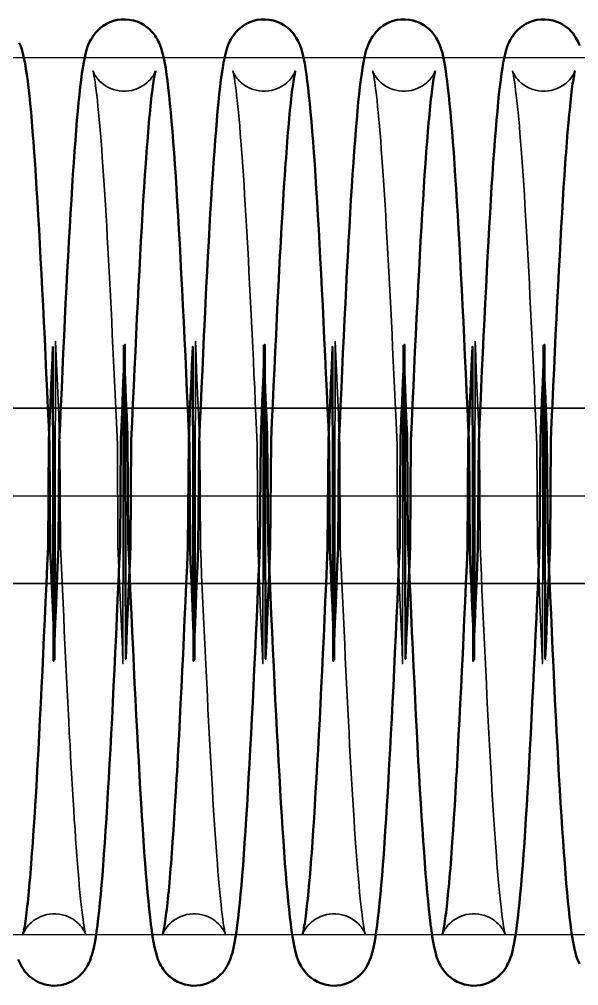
# Model space of a CAD drawing. Header units: millimetres. Extents: x 1448 to 104164, y -19509 to -89.
# Drawn here: x 57071.8 to 57135.6, y -3869 to -3758.8 of the extents above; entities that cross this region are included whole.
import ezdxf

# ---------------------------------------------------------------- set-up
doc = ezdxf.new("R2010")
doc.units = ezdxf.units.MM
doc.header["$LTSCALE"] = 60
doc.header["$MEASUREMENT"] = 0
doc.linetypes.add('CEN', pattern=[62, 60, -1, 0, -1])
doc.layers.get('0').update_dxf_attribs({"linetype": 'CONTINUOUS'})
doc.layers.add('cen', color=14, linetype='CONTINUOUS')
doc.layers.add('가려진 것(ISO)', color=7, linetype='CONTINUOUS', lineweight=35)
doc.layers.add('가시적인 것(ISO)', color=7, linetype='CONTINUOUS', lineweight=50)

# ---------------------------------------------------------------- blocks, each defined once
blk = doc.blocks.new('토션스프링 3')
at = {"layer": '가려진 것(ISO)', "flags": 128}
for points in [[(21461746.34, -50952857.63), (21461746.34, -50952857.65), (21461746.37, -50952857.7), (21461746.41, -50952857.81), (21461746.49, -50952857.97), (21461746.54, -50952858.07), (21461746.62, -50952858.19), (21461746.71, -50952858.33), (21461746.82, -50952858.48), (21461746.96, -50952858.65), (21461747.13, -50952858.82), (21461747.33, -50952859), (21461747.55, -50952859.18), (21461747.81, -50952859.35), (21461748.09, -50952859.51), (21461748.39, -50952859.65), (21461748.71, -50952859.77), (21461749.05, -50952859.86), (21461749.4, -50952859.92), (21461749.75, -50952859.95), (21461750.11, -50952859.95), (21461750.46, -50952859.92), (21461750.81, -50952859.85), (21461751.14, -50952859.76), (21461751.46, -50952859.64), (21461751.76, -50952859.49), (21461752.04, -50952859.33), (21461752.29, -50952859.16), (21461752.51, -50952858.98), (21461752.71, -50952858.8), (21461752.87, -50952858.62), (21461753.01, -50952858.46), (21461753.12, -50952858.31), (21461753.21, -50952858.17), (21461753.28, -50952858.06), (21461753.33, -50952857.95), (21461753.38, -50952857.87), (21461753.43, -50952857.74), (21461753.46, -50952857.67), (21461753.48, -50952857.63), (21461753.47, -50952857.63), (21461753.47, -50952857.67), (21461753.45, -50952857.73), (21461753.43, -50952857.81), (21461753.41, -50952857.91), (21461753.36, -50952858.17), (21461753.3, -50952858.51), (21461753.24, -50952858.9), (21461753.17, -50952859.35), (21461753.11, -50952859.86), (21461753.04, -50952860.41), (21461752.97, -50952861.02), (21461752.9, -50952861.68), (21461752.83, -50952862.38), (21461752.76, -50952863.13), (21461752.69, -50952863.92), (21461752.62, -50952864.76), (21461752.55, -50952865.64), (21461752.48, -50952866.56), (21461752.41, -50952867.52), (21461752.34, -50952868.53), (21461752.27, -50952869.57), (21461752.19, -50952870.65), (21461752.12, -50952871.77), (21461752.05, -50952872.92), (21461751.98, -50952874.11), (21461751.91, -50952875.33), (21461751.84, -50952876.58), (21461751.77, -50952877.86), (21461751.7, -50952879.18), (21461751.62, -50952880.53), (21461751.55, -50952881.9), (21461751.48, -50952883.31), (21461751.41, -50952884.74), (21461751.34, -50952886.2), (21461751.27, -50952887.68), (21461751.19, -50952889.18), (21461751.12, -50952890.7), (21461751.05, -50952892.23), (21461750.98, -50952893.79), (21461750.91, -50952895.37), (21461750.84, -50952896.96), (21461750.77, -50952898.58), (21461750.69, -50952900.21), (21461750.62, -50952911.85), (21461750.55, -50952913.5), (21461750.48, -50952915.16), (21461750.41, -50952916.83), (21461750.34, -50952918.5), (21461750.26, -50952920.18), (21461750.19, -50952921.86), (21461750.12, -50952923.54), (21461750.05, -50952925.23), (21461749.98, -50952888.93), (21461749.91, -50952890.62)], [(21461762.29, -50952857.63), (21461762.29, -50952857.65), (21461762.31, -50952857.7), (21461762.36, -50952857.81), (21461762.43, -50952857.97), (21461762.49, -50952858.07), (21461762.57, -50952858.19), (21461762.66, -50952858.33), (21461762.77, -50952858.48), (21461762.91, -50952858.65), (21461763.08, -50952858.82), (21461763.27, -50952859), (21461763.5, -50952859.18), (21461763.75, -50952859.35), (21461764.03, -50952859.51), (21461764.34, -50952859.65), (21461764.66, -50952859.77), (21461764.99, -50952859.86), (21461765.34, -50952859.92), (21461765.7, -50952859.95), (21461766.05, -50952859.95), (21461766.41, -50952859.92), (21461766.76, -50952859.85), (21461767.09, -50952859.76), (21461767.41, -50952859.64), (21461767.71, -50952859.49), (21461767.99, -50952859.33), (21461768.24, -50952859.16), (21461768.46, -50952858.98), (21461768.65, -50952858.8), (21461768.82, -50952858.62), (21461768.95, -50952858.46), (21461769.06, -50952858.31), (21461769.15, -50952858.17), (21461769.23, -50952858.06), (21461769.28, -50952857.95), (21461769.32, -50952857.87), (21461769.38, -50952857.74), (21461769.41, -50952857.67), (21461769.42, -50952857.63), (21461769.42, -50952857.63), (21461769.41, -50952857.67), (21461769.4, -50952857.73), (21461769.38, -50952857.81), (21461769.36, -50952857.91), (21461769.3, -50952858.17), (21461769.25, -50952858.51), (21461769.18, -50952858.9), (21461769.12, -50952859.35), (21461769.05, -50952859.86), (21461768.99, -50952860.41), (21461768.92, -50952861.02), (21461768.85, -50952861.68), (21461768.78, -50952862.38), (21461768.71, -50952863.13), (21461768.64, -50952863.92), (21461768.57, -50952864.76), (21461768.5, -50952865.64), (21461768.43, -50952866.56), (21461768.36, -50952867.52), (21461768.28, -50952868.53), (21461768.21, -50952869.57), (21461768.14, -50952870.65), (21461768.07, -50952871.77), (21461768, -50952872.92), (21461767.93, -50952874.11), (21461767.86, -50952875.33), (21461767.79, -50952876.58), (21461767.71, -50952877.86), (21461767.64, -50952879.18), (21461767.57, -50952880.53), (21461767.5, -50952881.9), (21461767.43, -50952883.31), (21461767.36, -50952884.74), (21461767.28, -50952886.2), (21461767.21, -50952887.68), (21461767.14, -50952889.18), (21461767.07, -50952890.7), (21461767, -50952892.23), (21461766.93, -50952893.79), (21461766.86, -50952895.37), (21461766.78, -50952896.96), (21461766.71, -50952898.58), (21461766.64, -50952900.21), (21461766.57, -50952911.85), (21461766.5, -50952913.5), (21461766.43, -50952915.16), (21461766.35, -50952916.83), (21461766.28, -50952918.5), (21461766.21, -50952920.18), (21461766.14, -50952921.86), (21461766.07, -50952923.54), (21461766, -50952925.23), (21461765.93, -50952888.93), (21461765.85, -50952890.62)], [(21461778.23, -50952857.63), (21461778.24, -50952857.65), (21461778.26, -50952857.7), (21461778.3, -50952857.81), (21461778.38, -50952857.97), (21461778.44, -50952858.07), (21461778.51, -50952858.19), (21461778.6, -50952858.33), (21461778.72, -50952858.48), (21461778.86, -50952858.65), (21461779.02, -50952858.82), (21461779.22, -50952859), (21461779.45, -50952859.18), (21461779.7, -50952859.35), (21461779.98, -50952859.51), (21461780.28, -50952859.65), (21461780.6, -50952859.77), (21461780.94, -50952859.86), (21461781.29, -50952859.92), (21461781.64, -50952859.95), (21461782, -50952859.95), (21461782.36, -50952859.92), (21461782.7, -50952859.85), (21461783.04, -50952859.76), (21461783.36, -50952859.64), (21461783.66, -50952859.49), (21461783.94, -50952859.33), (21461784.19, -50952859.16), (21461784.41, -50952858.98), (21461784.6, -50952858.8), (21461784.76, -50952858.62), (21461784.9, -50952858.46), (21461785.01, -50952858.31), (21461785.1, -50952858.17), (21461785.17, -50952858.06), (21461785.23, -50952857.95), (21461785.27, -50952857.87), (21461785.33, -50952857.74), (21461785.36, -50952857.67), (21461785.37, -50952857.63), (21461785.37, -50952857.63), (21461785.36, -50952857.67), (21461785.34, -50952857.73), (21461785.32, -50952857.81), (21461785.3, -50952857.91), (21461785.25, -50952858.17), (21461785.19, -50952858.51), (21461785.13, -50952858.9), (21461785.07, -50952859.35), (21461785, -50952859.86), (21461784.93, -50952860.41), (21461784.86, -50952861.02), (21461784.79, -50952861.68), (21461784.73, -50952862.38), (21461784.65, -50952863.13), (21461784.58, -50952863.92), (21461784.51, -50952864.76), (21461784.44, -50952865.64), (21461784.37, -50952866.56), (21461784.3, -50952867.52), (21461784.23, -50952868.53), (21461784.16, -50952869.57), (21461784.09, -50952870.65), (21461784.02, -50952871.77), (21461783.95, -50952872.92), (21461783.87, -50952874.11), (21461783.8, -50952875.33), (21461783.73, -50952876.58), (21461783.66, -50952877.86), (21461783.59, -50952879.18), (21461783.52, -50952880.53), (21461783.45, -50952881.9), (21461783.37, -50952883.31), (21461783.3, -50952884.74), (21461783.23, -50952886.2), (21461783.16, -50952887.68), (21461783.09, -50952889.18), (21461783.02, -50952890.7), (21461782.95, -50952892.23), (21461782.87, -50952893.79), (21461782.8, -50952895.37), (21461782.73, -50952896.96), (21461782.66, -50952898.58), (21461782.59, -50952900.21), (21461782.52, -50952911.85), (21461782.44, -50952913.5), (21461782.37, -50952915.16), (21461782.3, -50952916.83), (21461782.23, -50952918.5), (21461782.16, -50952920.18), (21461782.09, -50952921.86), (21461782.02, -50952923.54), (21461781.94, -50952925.23), (21461781.87, -50952888.93), (21461781.8, -50952890.62)], [(21461794.18, -50952857.63), (21461794.19, -50952857.65), (21461794.21, -50952857.7), (21461794.25, -50952857.81), (21461794.33, -50952857.97), (21461794.39, -50952858.07), (21461794.46, -50952858.19), (21461794.55, -50952858.33), (21461794.67, -50952858.48), (21461794.8, -50952858.65), (21461794.97, -50952858.82), (21461795.17, -50952859), (21461795.39, -50952859.18), (21461795.65, -50952859.35), (21461795.93, -50952859.51), (21461796.23, -50952859.65), (21461796.55, -50952859.77), (21461796.89, -50952859.86), (21461797.24, -50952859.92), (21461797.59, -50952859.95), (21461797.95, -50952859.95), (21461798.3, -50952859.92), (21461798.65, -50952859.85), (21461798.99, -50952859.76), (21461799.3, -50952859.64), (21461799.61, -50952859.49), (21461799.88, -50952859.33), (21461800.13, -50952859.16), (21461800.35, -50952858.98), (21461800.55, -50952858.8), (21461800.71, -50952858.62), (21461800.85, -50952858.46), (21461800.96, -50952858.31), (21461801.05, -50952858.17), (21461801.12, -50952858.06), (21461801.17, -50952857.95), (21461801.22, -50952857.87), (21461801.27, -50952857.74), (21461801.3, -50952857.67), (21461801.32, -50952857.63), (21461801.32, -50952857.63), (21461801.31, -50952857.67), (21461801.29, -50952857.73), (21461801.27, -50952857.81), (21461801.25, -50952857.91), (21461801.2, -50952858.17), (21461801.14, -50952858.51), (21461801.08, -50952858.9), (21461801.01, -50952859.35), (21461800.95, -50952859.86), (21461800.88, -50952860.41), (21461800.81, -50952861.02), (21461800.74, -50952861.68), (21461800.67, -50952862.38), (21461800.6, -50952863.13), (21461800.53, -50952863.92), (21461800.46, -50952864.76), (21461800.39, -50952865.64), (21461800.32, -50952866.56), (21461800.25, -50952867.52), (21461800.18, -50952868.53), (21461800.11, -50952869.57), (21461800.04, -50952870.65), (21461799.96, -50952871.77), (21461799.89, -50952872.92), (21461799.82, -50952874.11), (21461799.75, -50952875.33), (21461799.68, -50952876.58), (21461799.61, -50952877.86), (21461799.54, -50952879.18), (21461799.46, -50952880.53), (21461799.39, -50952881.9), (21461799.32, -50952883.31), (21461799.25, -50952884.74), (21461799.18, -50952886.2), (21461799.11, -50952887.68), (21461799.04, -50952889.18), (21461798.96, -50952890.7), (21461798.89, -50952892.23), (21461798.82, -50952893.79), (21461798.75, -50952895.37), (21461798.68, -50952896.96), (21461798.61, -50952898.58), (21461798.53, -50952900.21), (21461798.46, -50952911.85), (21461798.39, -50952913.5), (21461798.32, -50952915.16), (21461798.25, -50952916.83), (21461798.18, -50952918.5), (21461798.11, -50952920.18), (21461798.03, -50952921.86), (21461797.96, -50952923.54), (21461797.89, -50952925.23), (21461797.82, -50952888.93), (21461797.75, -50952890.62)], [(21461761.45, -50952956.08), (21461761.44, -50952956.06), (21461761.42, -50952956.01), (21461761.38, -50952955.9), (21461761.3, -50952955.74), (21461761.24, -50952955.64), (21461761.17, -50952955.52), (21461761.08, -50952955.38), (21461760.97, -50952955.23), (21461760.83, -50952955.06), (21461760.66, -50952954.89), (21461760.46, -50952954.71), (21461760.24, -50952954.53), (21461759.98, -50952954.36), (21461759.7, -50952954.2), (21461759.4, -50952954.06), (21461759.08, -50952953.94), (21461758.74, -50952953.85), (21461758.4, -50952953.79), (21461758.04, -50952953.76), (21461757.68, -50952953.76), (21461757.33, -50952953.79), (21461756.98, -50952953.86), (21461756.65, -50952953.95), (21461756.33, -50952954.07), (21461756.03, -50952954.21), (21461755.75, -50952954.37), (21461755.5, -50952954.55), (21461755.28, -50952954.73), (21461755.09, -50952954.91), (21461754.92, -50952955.08), (21461754.79, -50952955.25), (21461754.67, -50952955.4), (21461754.58, -50952955.53), (21461754.51, -50952955.65), (21461754.46, -50952955.75), (21461754.41, -50952955.84), (21461754.35, -50952955.97), (21461754.33, -50952956.04), (21461754.31, -50952956.08), (21461754.31, -50952956.08), (21461754.32, -50952956.04), (21461754.34, -50952955.99), (21461754.36, -50952955.9), (21461754.38, -50952955.8), (21461754.43, -50952955.54), (21461754.49, -50952955.21), (21461754.55, -50952954.82), (21461754.61, -50952954.37), (21461754.68, -50952953.86), (21461754.74, -50952953.3), (21461754.81, -50952952.69), (21461754.88, -50952952.03), (21461754.96, -50952951.32), (21461755.03, -50952950.57), (21461755.1, -50952949.77), (21461755.17, -50952948.93), (21461755.24, -50952948.05), (21461755.31, -50952947.13), (21461755.38, -50952946.17), (21461755.45, -50952945.16), (21461755.52, -50952944.12), (21461755.59, -50952943.04), (21461755.67, -50952941.92), (21461755.74, -50952940.76), (21461755.81, -50952939.57), (21461755.88, -50952938.35), (21461755.95, -50952937.1), (21461756.02, -50952935.82), (21461756.09, -50952934.51), (21461756.17, -50952933.16), (21461756.24, -50952931.78), (21461756.31, -50952930.38), (21461756.38, -50952928.95), (21461756.45, -50952927.49), (21461756.52, -50952926.01), (21461756.59, -50952924.51), (21461756.67, -50952922.99), (21461756.74, -50952921.45), (21461756.81, -50952919.89), (21461756.88, -50952918.32), (21461756.95, -50952916.73), (21461757.02, -50952915.12), (21461757.09, -50952913.49), (21461757.17, -50952911.85), (21461757.24, -50952900.2), (21461757.31, -50952898.54), (21461757.38, -50952896.87), (21461757.45, -50952895.2), (21461757.52, -50952893.52), (21461757.6, -50952891.83), (21461757.67, -50952890.15), (21461757.74, -50952888.47), (21461757.81, -50952924.78), (21461757.88, -50952923.09)], [(21461777.4, -50952956.08), (21461777.39, -50952956.06), (21461777.37, -50952956.01), (21461777.33, -50952955.9), (21461777.25, -50952955.74), (21461777.19, -50952955.64), (21461777.12, -50952955.52), (21461777.03, -50952955.38), (21461776.91, -50952955.23), (21461776.77, -50952955.06), (21461776.6, -50952954.89), (21461776.41, -50952954.71), (21461776.18, -50952954.53), (21461775.93, -50952954.36), (21461775.65, -50952954.2), (21461775.35, -50952954.06), (21461775.03, -50952953.94), (21461774.69, -50952953.85), (21461774.34, -50952953.79), (21461773.99, -50952953.76), (21461773.63, -50952953.76), (21461773.28, -50952953.79), (21461772.93, -50952953.86), (21461772.59, -50952953.95), (21461772.27, -50952954.07), (21461771.98, -50952954.21), (21461771.7, -50952954.37), (21461771.45, -50952954.55), (21461771.22, -50952954.73), (21461771.03, -50952954.91), (21461770.87, -50952955.08), (21461770.73, -50952955.25), (21461770.62, -50952955.4), (21461770.53, -50952955.53), (21461770.46, -50952955.65), (21461770.4, -50952955.75), (21461770.36, -50952955.84), (21461770.3, -50952955.97), (21461770.27, -50952956.04), (21461770.26, -50952956.08), (21461770.26, -50952956.08), (21461770.27, -50952956.04), (21461770.28, -50952955.99), (21461770.3, -50952955.9), (21461770.33, -50952955.8), (21461770.38, -50952955.54), (21461770.44, -50952955.21), (21461770.5, -50952954.82), (21461770.56, -50952954.37), (21461770.62, -50952953.86), (21461770.69, -50952953.3), (21461770.76, -50952952.69), (21461770.83, -50952952.03), (21461770.9, -50952951.32), (21461770.97, -50952950.57), (21461771.05, -50952949.77), (21461771.12, -50952948.93), (21461771.19, -50952948.05), (21461771.26, -50952947.13), (21461771.33, -50952946.17), (21461771.4, -50952945.16), (21461771.47, -50952944.12), (21461771.54, -50952943.04), (21461771.61, -50952941.92), (21461771.68, -50952940.76), (21461771.76, -50952939.57), (21461771.83, -50952938.35), (21461771.9, -50952937.1), (21461771.97, -50952935.82), (21461772.04, -50952934.51), (21461772.11, -50952933.16), (21461772.18, -50952931.79), (21461772.25, -50952930.38), (21461772.33, -50952928.95), (21461772.4, -50952927.49), (21461772.47, -50952926.01), (21461772.54, -50952924.51), (21461772.61, -50952922.99), (21461772.68, -50952921.45), (21461772.76, -50952919.89), (21461772.83, -50952918.32), (21461772.9, -50952916.73), (21461772.97, -50952915.12), (21461773.04, -50952913.49), (21461773.11, -50952911.85), (21461773.18, -50952900.2), (21461773.26, -50952898.54), (21461773.33, -50952896.87), (21461773.4, -50952895.2), (21461773.47, -50952893.52), (21461773.54, -50952891.83), (21461773.61, -50952890.15), (21461773.68, -50952888.47), (21461773.76, -50952924.78), (21461773.83, -50952923.09)], [(21461793.34, -50952956.08), (21461793.34, -50952956.06), (21461793.32, -50952956.01), (21461793.27, -50952955.9), (21461793.19, -50952955.74), (21461793.14, -50952955.64), (21461793.06, -50952955.52), (21461792.97, -50952955.38), (21461792.86, -50952955.23), (21461792.72, -50952955.06), (21461792.55, -50952954.89), (21461792.36, -50952954.71), (21461792.13, -50952954.53), (21461791.88, -50952954.36), (21461791.6, -50952954.2), (21461791.29, -50952954.06), (21461790.97, -50952953.94), (21461790.64, -50952953.85), (21461790.29, -50952953.79), (21461789.93, -50952953.76), (21461789.58, -50952953.76), (21461789.22, -50952953.79), (21461788.88, -50952953.86), (21461788.54, -50952953.95), (21461788.22, -50952954.07), (21461787.92, -50952954.21), (21461787.64, -50952954.37), (21461787.39, -50952954.55), (21461787.17, -50952954.73), (21461786.98, -50952954.91), (21461786.81, -50952955.08), (21461786.68, -50952955.25), (21461786.57, -50952955.4), (21461786.48, -50952955.53), (21461786.4, -50952955.65), (21461786.35, -50952955.75), (21461786.3, -50952955.84), (21461786.25, -50952955.97), (21461786.22, -50952956.04), (21461786.21, -50952956.08), (21461786.21, -50952956.07), (21461786.22, -50952956.04), (21461786.23, -50952955.98), (21461786.25, -50952955.9), (21461786.27, -50952955.8), (21461786.32, -50952955.54), (21461786.38, -50952955.21), (21461786.45, -50952954.81), (21461786.51, -50952954.36), (21461786.58, -50952953.85), (21461786.64, -50952953.3), (21461786.71, -50952952.69), (21461786.78, -50952952.03), (21461786.85, -50952951.32), (21461786.92, -50952950.57), (21461786.99, -50952949.78), (21461787.06, -50952948.93), (21461787.13, -50952948.05), (21461787.2, -50952947.13), (21461787.27, -50952946.17), (21461787.35, -50952945.17), (21461787.42, -50952944.13), (21461787.49, -50952943.05), (21461787.56, -50952941.93), (21461787.63, -50952940.77), (21461787.7, -50952939.58), (21461787.77, -50952938.36), (21461787.84, -50952937.1), (21461787.92, -50952935.82), (21461787.99, -50952934.5), (21461788.06, -50952933.16), (21461788.13, -50952931.79), (21461788.2, -50952930.39), (21461788.27, -50952928.96), (21461788.34, -50952927.51), (21461788.42, -50952926.03), (21461788.49, -50952924.52), (21461788.56, -50952923), (21461788.63, -50952921.46), (21461788.7, -50952919.89), (21461788.77, -50952918.32), (21461788.85, -50952916.72), (21461788.92, -50952915.12), (21461788.99, -50952913.5), (21461789.06, -50952911.87), (21461789.13, -50952900.22), (21461789.2, -50952898.56), (21461789.27, -50952896.89), (21461789.35, -50952895.21), (21461789.42, -50952893.53), (21461789.49, -50952891.84), (21461789.56, -50952890.15), (21461789.63, -50952888.46), (21461789.7, -50952924.77), (21461789.77, -50952923.09)], [(21461809.29, -50952956.08), (21461809.28, -50952956.06), (21461809.26, -50952956.01), (21461809.22, -50952955.9), (21461809.14, -50952955.74), (21461809.08, -50952955.64), (21461809.01, -50952955.52), (21461808.92, -50952955.38), (21461808.81, -50952955.23), (21461808.67, -50952955.06), (21461808.5, -50952954.89), (21461808.3, -50952954.71), (21461808.08, -50952954.53), (21461807.82, -50952954.36), (21461807.54, -50952954.2), (21461807.24, -50952954.06), (21461806.92, -50952953.94), (21461806.58, -50952953.85), (21461806.24, -50952953.79), (21461805.88, -50952953.76), (21461805.53, -50952953.76), (21461805.17, -50952953.79), (21461804.82, -50952953.86), (21461804.49, -50952953.95), (21461804.17, -50952954.07), (21461803.87, -50952954.21), (21461803.59, -50952954.37), (21461803.34, -50952954.55), (21461803.12, -50952954.73), (21461802.93, -50952954.91), (21461802.76, -50952955.08), (21461802.63, -50952955.24), (21461802.51, -50952955.4), (21461802.42, -50952955.53), (21461802.35, -50952955.65), (21461802.3, -50952955.75), (21461802.25, -50952955.84), (21461802.2, -50952955.97), (21461802.17, -50952956.04), (21461802.15, -50952956.08), (21461802.15, -50952956.08), (21461802.16, -50952956.04), (21461802.18, -50952955.99), (21461802.2, -50952955.9), (21461802.22, -50952955.8), (21461802.27, -50952955.54), (21461802.33, -50952955.21), (21461802.39, -50952954.82), (21461802.45, -50952954.37), (21461802.52, -50952953.87), (21461802.58, -50952953.3), (21461802.65, -50952952.69), (21461802.72, -50952952.03), (21461802.8, -50952951.32), (21461802.87, -50952950.56), (21461802.94, -50952949.77), (21461803.01, -50952948.93), (21461803.08, -50952948.05), (21461803.15, -50952947.13), (21461803.22, -50952946.17), (21461803.29, -50952945.16), (21461803.36, -50952944.12), (21461803.44, -50952943.03), (21461803.51, -50952941.91), (21461803.58, -50952940.76), (21461803.65, -50952939.57), (21461803.72, -50952938.35), (21461803.79, -50952937.1), (21461803.86, -50952935.82), (21461803.93, -50952934.51), (21461804.01, -50952933.16), (21461804.08, -50952931.78), (21461804.15, -50952930.38), (21461804.22, -50952928.95), (21461804.29, -50952927.49), (21461804.36, -50952926.01), (21461804.44, -50952924.51), (21461804.51, -50952922.99), (21461804.58, -50952921.45), (21461804.65, -50952919.89), (21461804.72, -50952918.32), (21461804.79, -50952916.73), (21461804.86, -50952915.12), (21461804.93, -50952913.49), (21461805.01, -50952911.85), (21461805.08, -50952900.2), (21461805.15, -50952898.54), (21461805.22, -50952896.87), (21461805.29, -50952895.2), (21461805.36, -50952893.52), (21461805.44, -50952891.84), (21461805.51, -50952890.16), (21461805.58, -50952888.47), (21461805.65, -50952924.78), (21461805.72, -50952923.09)]]:
    blk.add_lwpolyline(points, dxfattribs=at)
at = {"layer": '가시적인 것(ISO)', "flags": 128}
for points in [[(21461745.8, -50952854.75), (21461745.94, -50952854.42), (21461746.02, -50952854.24), (21461746.12, -50952854.05), (21461746.24, -50952853.85), (21461746.39, -50952853.62), (21461746.56, -50952853.39), (21461746.77, -50952853.14), (21461747.02, -50952852.89), (21461747.31, -50952852.65), (21461747.64, -50952852.41), (21461748.01, -50952852.2), (21461748.42, -50952852.03), (21461748.85, -50952851.89), (21461749.3, -50952851.8), (21461749.76, -50952851.76), (21461750.22, -50952851.77), (21461750.68, -50952851.83), (21461751.12, -50952851.93), (21461751.54, -50952852.09), (21461751.94, -50952852.28), (21461752.29, -50952852.49), (21461752.61, -50952852.73), (21461752.89, -50952852.98), (21461753.12, -50952853.23), (21461753.32, -50952853.47), (21461753.48, -50952853.7), (21461753.62, -50952853.92), (21461753.73, -50952854.12), (21461753.84, -50952854.31), (21461754, -50952854.66), (21461754.12, -50952854.97), (21461754.2, -50952855.26), (21461754.27, -50952855.53), (21461754.4, -50952856.08), (21461754.52, -50952856.66), (21461754.63, -50952857.28), (21461754.73, -50952857.94), (21461754.82, -50952858.66), (21461754.92, -50952859.45), (21461755.02, -50952860.3), (21461755.11, -50952861.22), (21461755.2, -50952862.21), (21461755.3, -50952863.26), (21461755.39, -50952864.37), (21461755.48, -50952865.55), (21461755.57, -50952866.79), (21461755.67, -50952868.08), (21461755.76, -50952869.44), (21461755.85, -50952870.86), (21461755.94, -50952872.33), (21461756.03, -50952873.87), (21461756.13, -50952875.46), (21461756.22, -50952877.1), (21461756.31, -50952878.79), (21461756.4, -50952880.52), (21461756.49, -50952882.3), (21461756.58, -50952884.11), (21461756.68, -50952885.97), (21461756.77, -50952887.87), (21461756.86, -50952889.81), (21461756.95, -50952891.79), (21461757.04, -50952893.79), (21461757.13, -50952895.83), (21461757.23, -50952897.88), (21461757.32, -50952899.96), (21461757.41, -50952912.05), (21461757.5, -50952914.16), (21461757.59, -50952916.29), (21461757.68, -50952918.44), (21461757.78, -50952920.6), (21461757.87, -50952922.76), (21461757.96, -50952924.93), (21461758.05, -50952889.1), (21461758.14, -50952891.26), (21461758.23, -50952893.41), (21461758.32, -50952895.55), (21461758.42, -50952897.69), (21461758.51, -50952899.82), (21461758.6, -50952911.94), (21461758.69, -50952914.04), (21461758.78, -50952916.11), (21461758.87, -50952918.16), (21461758.97, -50952920.18), (21461759.06, -50952922.16), (21461759.15, -50952924.12), (21461759.24, -50952926.04), (21461759.33, -50952927.93), (21461759.42, -50952929.78), (21461759.52, -50952931.59), (21461759.61, -50952933.35), (21461759.7, -50952935.07), (21461759.79, -50952936.73), (21461759.83, -50952937.54), (21461759.88, -50952938.34), (21461759.97, -50952939.89), (21461760.06, -50952941.39), (21461760.15, -50952942.84), (21461760.25, -50952944.23), (21461760.34, -50952945.55), (21461760.38, -50952946.19), (21461760.43, -50952946.81), (21461760.47, -50952947.42), (21461760.52, -50952948), (21461760.56, -50952948.57), (21461760.61, -50952949.12), (21461760.65, -50952949.66), (21461760.7, -50952950.17), (21461760.74, -50952950.67), (21461760.79, -50952951.15), (21461760.83, -50952951.62), (21461760.88, -50952952.06), (21461760.92, -50952952.49), (21461760.97, -50952952.89), (21461761.01, -50952953.27), (21461761.05, -50952953.64), (21461761.1, -50952953.98), (21461761.14, -50952954.3), (21461761.18, -50952954.6), (21461761.22, -50952954.88), (21461761.26, -50952955.13), (21461761.3, -50952955.36), (21461761.34, -50952955.56), (21461761.37, -50952955.73), (21461761.4, -50952955.88), (21461761.42, -50952955.98), (21461761.44, -50952956.05), (21461761.45, -50952956.08)], [(21461757.88, -50952923.09), (21461757.97, -50952920.93), (21461758.06, -50952918.77), (21461758.16, -50952916.62), (21461758.25, -50952914.48), (21461758.34, -50952912.36), (21461758.43, -50952900.26), (21461758.52, -50952898.19), (21461758.61, -50952896.13), (21461758.71, -50952894.1), (21461758.8, -50952892.09), (21461758.89, -50952890.11), (21461758.98, -50952888.16), (21461759.07, -50952886.25), (21461759.16, -50952884.38), (21461759.26, -50952882.55), (21461759.35, -50952880.77), (21461759.44, -50952879.04), (21461759.53, -50952877.35), (21461759.62, -50952875.7), (21461759.71, -50952874.1), (21461759.81, -50952872.56), (21461759.9, -50952871.07), (21461759.99, -50952869.64), (21461760.08, -50952868.27), (21461760.17, -50952866.96), (21461760.27, -50952865.71), (21461760.36, -50952864.53), (21461760.45, -50952863.41), (21461760.54, -50952862.36), (21461760.64, -50952861.37), (21461760.73, -50952860.44), (21461760.83, -50952859.58), (21461760.92, -50952858.79), (21461761.02, -50952858.06), (21461761.12, -50952857.38), (21461761.22, -50952856.76), (21461761.34, -50952856.17), (21461761.47, -50952855.61), (21461761.64, -50952855.06), (21461761.74, -50952854.75), (21461761.88, -50952854.42), (21461761.97, -50952854.24), (21461762.07, -50952854.05), (21461762.19, -50952853.85), (21461762.33, -50952853.62), (21461762.51, -50952853.39), (21461762.72, -50952853.14), (21461762.97, -50952852.89), (21461763.26, -50952852.65), (21461763.59, -50952852.41), (21461763.96, -50952852.2), (21461764.36, -50952852.03), (21461764.8, -50952851.89), (21461765.24, -50952851.8), (21461765.7, -50952851.76), (21461766.17, -50952851.77), (21461766.63, -50952851.83), (21461767.07, -50952851.93), (21461767.49, -50952852.09), (21461767.88, -50952852.28), (21461768.24, -50952852.49), (21461768.56, -50952852.73), (21461768.83, -50952852.98), (21461769.07, -50952853.23), (21461769.26, -50952853.47), (21461769.43, -50952853.7), (21461769.56, -50952853.92), (21461769.68, -50952854.12), (21461769.78, -50952854.31), (21461769.94, -50952854.66), (21461770.06, -50952854.97), (21461770.15, -50952855.26), (21461770.22, -50952855.53), (21461770.35, -50952856.08), (21461770.47, -50952856.66), (21461770.57, -50952857.27), (21461770.67, -50952857.94), (21461770.77, -50952858.66), (21461770.87, -50952859.45), (21461770.96, -50952860.3), (21461771.06, -50952861.22), (21461771.15, -50952862.21), (21461771.24, -50952863.26), (21461771.34, -50952864.37), (21461771.43, -50952865.55), (21461771.52, -50952866.79), (21461771.61, -50952868.08), (21461771.71, -50952869.44), (21461771.8, -50952870.86), (21461771.89, -50952872.33), (21461771.98, -50952873.87), (21461772.07, -50952875.46), (21461772.16, -50952877.1), (21461772.26, -50952878.79), (21461772.35, -50952880.52), (21461772.44, -50952882.3), (21461772.53, -50952884.11), (21461772.62, -50952885.97), (21461772.71, -50952887.87), (21461772.81, -50952889.81), (21461772.9, -50952891.79), (21461772.99, -50952893.79), (21461773.08, -50952895.83), (21461773.17, -50952897.88), (21461773.26, -50952899.96), (21461773.36, -50952912.05), (21461773.45, -50952914.16), (21461773.54, -50952916.29), (21461773.63, -50952918.44), (21461773.72, -50952920.6), (21461773.81, -50952922.76), (21461773.91, -50952924.93), (21461774, -50952889.1), (21461774.09, -50952891.26), (21461774.18, -50952893.41), (21461774.27, -50952895.55), (21461774.36, -50952897.69), (21461774.45, -50952899.82), (21461774.55, -50952911.94), (21461774.64, -50952914.03), (21461774.73, -50952916.11), (21461774.82, -50952918.16), (21461774.91, -50952920.18), (21461775, -50952922.16), (21461775.1, -50952924.12), (21461775.19, -50952926.04), (21461775.28, -50952927.93), (21461775.37, -50952929.78), (21461775.46, -50952931.59), (21461775.55, -50952933.35), (21461775.64, -50952935.07), (21461775.74, -50952936.73), (21461775.78, -50952937.54), (21461775.83, -50952938.34), (21461775.92, -50952939.89), (21461776.01, -50952941.39), (21461776.1, -50952942.84), (21461776.19, -50952944.23), (21461776.28, -50952945.55), (21461776.33, -50952946.19), (21461776.37, -50952946.81), (21461776.42, -50952947.42), (21461776.47, -50952948), (21461776.51, -50952948.57), (21461776.56, -50952949.12), (21461776.6, -50952949.66), (21461776.65, -50952950.17), (21461776.69, -50952950.67), (21461776.74, -50952951.15), (21461776.78, -50952951.62), (21461776.82, -50952952.06), (21461776.87, -50952952.49), (21461776.91, -50952952.89), (21461776.96, -50952953.27), (21461777, -50952953.64), (21461777.04, -50952953.98), (21461777.08, -50952954.3), (21461777.13, -50952954.6), (21461777.17, -50952954.88), (21461777.21, -50952955.13), (21461777.25, -50952955.36), (21461777.28, -50952955.56), (21461777.32, -50952955.73), (21461777.35, -50952955.88), (21461777.37, -50952955.98), (21461777.39, -50952956.05), (21461777.4, -50952956.08)], [(21461773.83, -50952923.09), (21461773.92, -50952920.93), (21461774.01, -50952918.77), (21461774.1, -50952916.62), (21461774.19, -50952914.48), (21461774.29, -50952912.36), (21461774.38, -50952900.26), (21461774.47, -50952898.18), (21461774.56, -50952896.13), (21461774.65, -50952894.1), (21461774.74, -50952892.09), (21461774.84, -50952890.11), (21461774.93, -50952888.16), (21461775.02, -50952886.25), (21461775.11, -50952884.38), (21461775.2, -50952882.55), (21461775.29, -50952880.77), (21461775.39, -50952879.04), (21461775.48, -50952877.35), (21461775.57, -50952875.7), (21461775.66, -50952874.11), (21461775.75, -50952872.56), (21461775.85, -50952871.07), (21461775.94, -50952869.64), (21461776.03, -50952868.27), (21461776.12, -50952866.96), (21461776.21, -50952865.71), (21461776.31, -50952864.53), (21461776.4, -50952863.41), (21461776.49, -50952862.36), (21461776.58, -50952861.36), (21461776.68, -50952860.44), (21461776.77, -50952859.58), (21461776.87, -50952858.79), (21461776.96, -50952858.06), (21461777.06, -50952857.38), (21461777.17, -50952856.76), (21461777.29, -50952856.17), (21461777.42, -50952855.61), (21461777.58, -50952855.05), (21461777.69, -50952854.75), (21461777.83, -50952854.42), (21461777.91, -50952854.24), (21461778.02, -50952854.05), (21461778.14, -50952853.85), (21461778.28, -50952853.62), (21461778.46, -50952853.39), (21461778.67, -50952853.14), (21461778.92, -50952852.89), (21461779.21, -50952852.65), (21461779.54, -50952852.41), (21461779.91, -50952852.2), (21461780.31, -50952852.03), (21461780.74, -50952851.89), (21461781.19, -50952851.8), (21461781.65, -50952851.76), (21461782.12, -50952851.77), (21461782.57, -50952851.83), (21461783.02, -50952851.93), (21461783.44, -50952852.09), (21461783.83, -50952852.28), (21461784.19, -50952852.49), (21461784.5, -50952852.73), (21461784.78, -50952852.98), (21461785.01, -50952853.23), (21461785.21, -50952853.47), (21461785.38, -50952853.7), (21461785.51, -50952853.92), (21461785.63, -50952854.12), (21461785.73, -50952854.31), (21461785.89, -50952854.66), (21461786.01, -50952854.97), (21461786.1, -50952855.26), (21461786.17, -50952855.53), (21461786.29, -50952856.08), (21461786.41, -50952856.66), (21461786.52, -50952857.27), (21461786.62, -50952857.94), (21461786.72, -50952858.66), (21461786.81, -50952859.45), (21461786.91, -50952860.3), (21461787, -50952861.22), (21461787.1, -50952862.21), (21461787.19, -50952863.26), (21461787.28, -50952864.37), (21461787.38, -50952865.55), (21461787.47, -50952866.79), (21461787.56, -50952868.08), (21461787.65, -50952869.44), (21461787.74, -50952870.86), (21461787.84, -50952872.33), (21461787.93, -50952873.87), (21461788.02, -50952875.46), (21461788.11, -50952877.1), (21461788.2, -50952878.79), (21461788.3, -50952880.52), (21461788.39, -50952882.3), (21461788.48, -50952884.11), (21461788.57, -50952885.97), (21461788.66, -50952887.87), (21461788.75, -50952889.81), (21461788.84, -50952891.79), (21461788.94, -50952893.79), (21461789.03, -50952895.83), (21461789.12, -50952897.88), (21461789.21, -50952899.96), (21461789.3, -50952912.05), (21461789.39, -50952914.16), (21461789.49, -50952916.29), (21461789.58, -50952918.44), (21461789.67, -50952920.6), (21461789.76, -50952922.76), (21461789.85, -50952924.93), (21461789.94, -50952889.1), (21461790.04, -50952891.26), (21461790.13, -50952893.41), (21461790.22, -50952895.55), (21461790.31, -50952897.69), (21461790.4, -50952899.82), (21461790.49, -50952911.94), (21461790.58, -50952914.03), (21461790.68, -50952916.11), (21461790.77, -50952918.16), (21461790.86, -50952920.18), (21461790.95, -50952922.16), (21461791.04, -50952924.12), (21461791.13, -50952926.04), (21461791.23, -50952927.93), (21461791.32, -50952929.78), (21461791.41, -50952931.59), (21461791.5, -50952933.35), (21461791.59, -50952935.07), (21461791.68, -50952936.73), (21461791.73, -50952937.54), (21461791.77, -50952938.34), (21461791.87, -50952939.89), (21461791.96, -50952941.39), (21461792.05, -50952942.84), (21461792.14, -50952944.23), (21461792.23, -50952945.55), (21461792.28, -50952946.19), (21461792.32, -50952946.81), (21461792.37, -50952947.42), (21461792.41, -50952948), (21461792.46, -50952948.57), (21461792.5, -50952949.12), (21461792.55, -50952949.66), (21461792.59, -50952950.17), (21461792.64, -50952950.67), (21461792.68, -50952951.15), (21461792.73, -50952951.62), (21461792.77, -50952952.06), (21461792.82, -50952952.49), (21461792.86, -50952952.89), (21461792.9, -50952953.27), (21461792.95, -50952953.64), (21461792.99, -50952953.98), (21461793.03, -50952954.3), (21461793.07, -50952954.6), (21461793.11, -50952954.88), (21461793.15, -50952955.13), (21461793.19, -50952955.36), (21461793.23, -50952955.56), (21461793.26, -50952955.73), (21461793.29, -50952955.88), (21461793.32, -50952955.98), (21461793.34, -50952956.05), (21461793.34, -50952956.08)], [(21461789.77, -50952923.09), (21461789.87, -50952920.94), (21461789.96, -50952918.78), (21461790.05, -50952916.63), (21461790.14, -50952914.5), (21461790.23, -50952912.37), (21461790.32, -50952900.27), (21461790.42, -50952898.18), (21461790.51, -50952896.13), (21461790.6, -50952894.1), (21461790.69, -50952892.1), (21461790.78, -50952890.12), (21461790.87, -50952888.18), (21461790.97, -50952886.27), (21461791.06, -50952884.4), (21461791.15, -50952882.56), (21461791.24, -50952880.78), (21461791.33, -50952879.03), (21461791.42, -50952877.35), (21461791.52, -50952875.71), (21461791.61, -50952874.12), (21461791.7, -50952872.58), (21461791.79, -50952871.09), (21461791.88, -50952869.66), (21461791.98, -50952868.28), (21461792.07, -50952866.97), (21461792.16, -50952865.71), (21461792.25, -50952864.52), (21461792.35, -50952863.4), (21461792.44, -50952862.35), (21461792.53, -50952861.36), (21461792.63, -50952860.44), (21461792.72, -50952859.58), (21461792.82, -50952858.78), (21461792.92, -50952858.04), (21461793.02, -50952857.37), (21461793.12, -50952856.75), (21461793.23, -50952856.17), (21461793.37, -50952855.61), (21461793.53, -50952855.05), (21461793.64, -50952854.75), (21461793.78, -50952854.42), (21461793.86, -50952854.24), (21461793.96, -50952854.05), (21461794.09, -50952853.84), (21461794.23, -50952853.62), (21461794.41, -50952853.38), (21461794.62, -50952853.14), (21461794.87, -50952852.89), (21461795.16, -50952852.64), (21461795.49, -50952852.41), (21461795.86, -50952852.2), (21461796.27, -50952852.02), (21461796.7, -50952851.89), (21461797.15, -50952851.8), (21461797.61, -50952851.76), (21461798.07, -50952851.77), (21461798.53, -50952851.83), (21461798.97, -50952851.94), (21461799.39, -50952852.09), (21461799.78, -50952852.28), (21461800.14, -50952852.5), (21461800.46, -50952852.74), (21461800.73, -50952852.99), (21461800.97, -50952853.24), (21461801.16, -50952853.48), (21461801.33, -50952853.71), (21461801.46, -50952853.93), (21461801.58, -50952854.13), (21461801.69, -50952854.32), (21461801.85, -50952854.66), (21461801.96, -50952854.97), (21461802.04, -50952855.26), (21461802.11, -50952855.53), (21461802.24, -50952856.09), (21461802.36, -50952856.66), (21461802.47, -50952857.28), (21461802.57, -50952857.94), (21461802.66, -50952858.67), (21461802.76, -50952859.45), (21461802.86, -50952860.31), (21461802.95, -50952861.23), (21461803.05, -50952862.22), (21461803.14, -50952863.27), (21461803.23, -50952864.38), (21461803.32, -50952865.56), (21461803.42, -50952866.8), (21461803.51, -50952868.09), (21461803.6, -50952869.45), (21461803.69, -50952870.87), (21461803.78, -50952872.35), (21461803.88, -50952873.88), (21461803.97, -50952875.47), (21461804.06, -50952877.11), (21461804.15, -50952878.8), (21461804.24, -50952880.53), (21461804.33, -50952882.31), (21461804.43, -50952884.12), (21461804.52, -50952885.98), (21461804.61, -50952887.89), (21461804.7, -50952889.83), (21461804.79, -50952891.8), (21461804.88, -50952893.81), (21461804.98, -50952895.84), (21461805.07, -50952897.89), (21461805.16, -50952899.97), (21461805.25, -50952912.06), (21461805.34, -50952914.17), (21461805.43, -50952916.3), (21461805.52, -50952918.45), (21461805.62, -50952920.61), (21461805.71, -50952922.77), (21461805.8, -50952924.94), (21461805.89, -50952889.11), (21461805.98, -50952891.26), (21461806.07, -50952893.41), (21461806.17, -50952895.56), (21461806.26, -50952897.7), (21461806.35, -50952899.83), (21461806.44, -50952911.95), (21461806.53, -50952914.04), (21461806.62, -50952916.12), (21461806.72, -50952918.17), (21461806.81, -50952920.18), (21461806.9, -50952922.17), (21461806.99, -50952924.12), (21461807.08, -50952926.05), (21461807.17, -50952927.93), (21461807.26, -50952929.79), (21461807.36, -50952931.59), (21461807.45, -50952933.36), (21461807.54, -50952935.07), (21461807.63, -50952936.73), (21461807.72, -50952938.34), (21461807.81, -50952939.9), (21461807.9, -50952941.4), (21461808, -50952942.84), (21461808.09, -50952944.23), (21461808.18, -50952945.55), (21461808.22, -50952946.19), (21461808.27, -50952946.81), (21461808.31, -50952947.42), (21461808.36, -50952948), (21461808.4, -50952948.57), (21461808.45, -50952949.12), (21461808.49, -50952949.66), (21461808.54, -50952950.18), (21461808.58, -50952950.67), (21461808.63, -50952951.16), (21461808.67, -50952951.62), (21461808.72, -50952952.06), (21461808.76, -50952952.49), (21461808.81, -50952952.89), (21461808.85, -50952953.27), (21461808.89, -50952953.64), (21461808.94, -50952953.98), (21461808.98, -50952954.3), (21461809.02, -50952954.6), (21461809.06, -50952954.88), (21461809.1, -50952955.13), (21461809.14, -50952955.36), (21461809.18, -50952955.56), (21461809.21, -50952955.73), (21461809.24, -50952955.88), (21461809.26, -50952955.98), (21461809.28, -50952956.05), (21461809.29, -50952956.08)], [(21461805.72, -50952923.09), (21461805.81, -50952920.93), (21461805.9, -50952918.77), (21461806, -50952916.62), (21461806.09, -50952914.48), (21461806.18, -50952912.36), (21461806.27, -50952900.26), (21461806.36, -50952898.19), (21461806.45, -50952896.13), (21461806.55, -50952894.1), (21461806.64, -50952892.09), (21461806.73, -50952890.11), (21461806.82, -50952888.16), (21461806.91, -50952886.25), (21461807, -50952884.38), (21461807.1, -50952882.56), (21461807.19, -50952880.78), (21461807.28, -50952879.04), (21461807.37, -50952877.35), (21461807.46, -50952875.7), (21461807.55, -50952874.1), (21461807.65, -50952872.56), (21461807.74, -50952871.07), (21461807.83, -50952869.64), (21461807.92, -50952868.27), (21461808.01, -50952866.96), (21461808.11, -50952865.72), (21461808.2, -50952864.53), (21461808.29, -50952863.41), (21461808.38, -50952862.36), (21461808.48, -50952861.37), (21461808.57, -50952860.44), (21461808.67, -50952859.58), (21461808.76, -50952858.79), (21461808.86, -50952858.06), (21461808.96, -50952857.39), (21461809.06, -50952856.76), (21461809.18, -50952856.17), (21461809.31, -50952855.62), (21461809.48, -50952855.06), (21461809.59, -50952854.75), (21461809.72, -50952854.43)], [(21461749.91, -50952890.62), (21461749.82, -50952892.78), (21461749.72, -50952894.94), (21461749.63, -50952897.09), (21461749.54, -50952899.22), (21461749.45, -50952911.34), (21461749.36, -50952913.43), (21461749.27, -50952915.51), (21461749.18, -50952917.57), (21461749.08, -50952919.6), (21461748.99, -50952921.61), (21461748.9, -50952923.59), (21461748.81, -50952925.54), (21461748.72, -50952927.45), (21461748.63, -50952929.31), (21461748.53, -50952931.13), (21461748.44, -50952932.91), (21461748.35, -50952934.65), (21461748.26, -50952936.35), (21461748.17, -50952938), (21461748.08, -50952939.59), (21461747.98, -50952941.14), (21461747.89, -50952942.62), (21461747.8, -50952944.05), (21461747.71, -50952945.42), (21461747.62, -50952946.72), (21461747.52, -50952947.97), (21461747.43, -50952949.15), (21461747.34, -50952950.28), (21461747.25, -50952951.34), (21461747.15, -50952952.33), (21461747.06, -50952953.26), (21461746.96, -50952954.13), (21461746.87, -50952954.93), (21461746.77, -50952955.66), (21461746.67, -50952956.33), (21461746.56, -50952956.95), (21461746.45, -50952957.54), (21461746.32, -50952958.09), (21461746.17, -50952958.65), (21461746.07, -50952958.95), (21461745.92, -50952959.28), (21461745.83, -50952959.46)], [(21461765.85, -50952890.62), (21461765.76, -50952892.78), (21461765.67, -50952894.94), (21461765.58, -50952897.09), (21461765.49, -50952899.22), (21461765.4, -50952911.34), (21461765.3, -50952913.43), (21461765.21, -50952915.51), (21461765.12, -50952917.57), (21461765.03, -50952919.6), (21461764.94, -50952921.61), (21461764.85, -50952923.59), (21461764.75, -50952925.54), (21461764.66, -50952927.45), (21461764.57, -50952929.31), (21461764.48, -50952931.13), (21461764.39, -50952932.91), (21461764.3, -50952934.65), (21461764.21, -50952936.35), (21461764.11, -50952938), (21461764.02, -50952939.59), (21461763.93, -50952941.14), (21461763.84, -50952942.62), (21461763.75, -50952944.05), (21461763.65, -50952945.42), (21461763.56, -50952946.72), (21461763.47, -50952947.97), (21461763.38, -50952949.15), (21461763.29, -50952950.28), (21461763.19, -50952951.34), (21461763.1, -50952952.33), (21461763, -50952953.26), (21461762.91, -50952954.13), (21461762.81, -50952954.93), (21461762.72, -50952955.66), (21461762.62, -50952956.33), (21461762.51, -50952956.95), (21461762.39, -50952957.54), (21461762.27, -50952958.09), (21461762.12, -50952958.65), (21461762.01, -50952958.95), (21461761.87, -50952959.28), (21461761.78, -50952959.46), (21461761.67, -50952959.66), (21461761.55, -50952959.86), (21461761.4, -50952960.08), (21461761.23, -50952960.32), (21461761.02, -50952960.57), (21461760.77, -50952960.81), (21461760.48, -50952961.06), (21461760.15, -50952961.29), (21461759.78, -50952961.5), (21461759.37, -50952961.68), (21461758.94, -50952961.82), (21461758.5, -50952961.91), (21461758.03, -50952961.95), (21461757.57, -50952961.94), (21461757.12, -50952961.88), (21461756.67, -50952961.78), (21461756.25, -50952961.63), (21461755.86, -50952961.44), (21461755.5, -50952961.22), (21461755.18, -50952960.98), (21461754.9, -50952960.73), (21461754.67, -50952960.48), (21461754.47, -50952960.24), (21461754.31, -50952960.01), (21461754.17, -50952959.79), (21461754.06, -50952959.59), (21461753.96, -50952959.4), (21461753.81, -50952959.06), (21461753.7, -50952958.75), (21461753.6, -50952958.46), (21461753.52, -50952958.19), (21461753.39, -50952957.63), (21461753.27, -50952957.05), (21461753.16, -50952956.43), (21461753.06, -50952955.77), (21461752.96, -50952955.05), (21461752.87, -50952954.27), (21461752.77, -50952953.42), (21461752.68, -50952952.5), (21461752.59, -50952951.52), (21461752.49, -50952950.48), (21461752.4, -50952949.37), (21461752.31, -50952948.2), (21461752.22, -50952946.97), (21461752.12, -50952945.67), (21461752.03, -50952944.31), (21461751.94, -50952942.89), (21461751.85, -50952941.41), (21461751.76, -50952939.87), (21461751.66, -50952938.29), (21461751.57, -50952936.65), (21461751.48, -50952934.97), (21461751.39, -50952933.24), (21461751.3, -50952931.47), (21461751.21, -50952929.65), (21461751.11, -50952927.78), (21461751.02, -50952925.88), (21461750.93, -50952923.94), (21461750.84, -50952921.97), (21461750.75, -50952919.96), (21461750.66, -50952917.94), (21461750.56, -50952915.89), (21461750.47, -50952913.82), (21461750.38, -50952911.72), (21461750.29, -50952899.61), (21461750.2, -50952897.47), (21461750.11, -50952895.32), (21461750.02, -50952893.17), (21461749.92, -50952891), (21461749.83, -50952888.84), (21461749.74, -50952924.68), (21461749.65, -50952922.52), (21461749.56, -50952920.37), (21461749.47, -50952918.22), (21461749.37, -50952916.08), (21461749.28, -50952913.95), (21461749.19, -50952911.83), (21461749.1, -50952899.73), (21461749.01, -50952897.66), (21461748.92, -50952895.61), (21461748.83, -50952893.6), (21461748.73, -50952891.61), (21461748.64, -50952889.66), (21461748.55, -50952887.73), (21461748.46, -50952885.84), (21461748.37, -50952883.98), (21461748.28, -50952882.17), (21461748.18, -50952880.41), (21461748.09, -50952878.7), (21461748.05, -50952877.86), (21461748, -50952877.04), (21461747.91, -50952875.43), (21461747.82, -50952873.87), (21461747.73, -50952872.36), (21461747.64, -50952870.91), (21461747.55, -50952869.52), (21461747.45, -50952868.2), (21461747.41, -50952867.56), (21461747.36, -50952866.93), (21461747.32, -50952866.33), (21461747.27, -50952865.74), (21461747.23, -50952865.17), (21461747.18, -50952864.62), (21461747.09, -50952863.56), (21461747.05, -50952863.06), (21461747, -50952862.58), (21461746.95, -50952862.11), (21461746.91, -50952861.66), (21461746.86, -50952861.23), (21461746.82, -50952860.82), (21461746.77, -50952860.44), (21461746.73, -50952860.07), (21461746.69, -50952859.72), (21461746.65, -50952859.4), (21461746.61, -50952859.1), (21461746.57, -50952858.83), (21461746.53, -50952858.58), (21461746.49, -50952858.35), (21461746.45, -50952858.15), (21461746.42, -50952857.98), (21461746.39, -50952857.83), (21461746.36, -50952857.72), (21461746.35, -50952857.65), (21461746.34, -50952857.63)], [(21461781.8, -50952890.62), (21461781.71, -50952892.78), (21461781.62, -50952894.94), (21461781.53, -50952897.09), (21461781.43, -50952899.22), (21461781.34, -50952911.34), (21461781.25, -50952913.43), (21461781.16, -50952915.51), (21461781.07, -50952917.57), (21461780.98, -50952919.6), (21461780.89, -50952921.61), (21461780.79, -50952923.59), (21461780.7, -50952925.54), (21461780.61, -50952927.45), (21461780.52, -50952929.31), (21461780.43, -50952931.13), (21461780.34, -50952932.91), (21461780.24, -50952934.65), (21461780.15, -50952936.35), (21461780.06, -50952938), (21461779.97, -50952939.59), (21461779.88, -50952941.14), (21461779.78, -50952942.62), (21461779.69, -50952944.05), (21461779.6, -50952945.42), (21461779.51, -50952946.72), (21461779.42, -50952947.97), (21461779.33, -50952949.15), (21461779.23, -50952950.28), (21461779.14, -50952951.34), (21461779.05, -50952952.33), (21461778.95, -50952953.26), (21461778.86, -50952954.13), (21461778.76, -50952954.93), (21461778.66, -50952955.66), (21461778.56, -50952956.33), (21461778.46, -50952956.95), (21461778.34, -50952957.54), (21461778.21, -50952958.09), (21461778.07, -50952958.65), (21461777.96, -50952958.95), (21461777.82, -50952959.28), (21461777.72, -50952959.46), (21461777.62, -50952959.66), (21461777.49, -50952959.86), (21461777.35, -50952960.08), (21461777.17, -50952960.32), (21461776.96, -50952960.56), (21461776.72, -50952960.81), (21461776.43, -50952961.06), (21461776.09, -50952961.29), (21461775.72, -50952961.5), (21461775.32, -50952961.68), (21461774.89, -50952961.82), (21461774.44, -50952961.91), (21461773.98, -50952961.95), (21461773.52, -50952961.94), (21461773.06, -50952961.88), (21461772.62, -50952961.78), (21461772.2, -50952961.63), (21461771.8, -50952961.44), (21461771.45, -50952961.22), (21461771.13, -50952960.98), (21461770.85, -50952960.73), (21461770.62, -50952960.48), (21461770.42, -50952960.24), (21461770.25, -50952960.01), (21461770.12, -50952959.79), (21461770.01, -50952959.59), (21461769.91, -50952959.4), (21461769.76, -50952959.06), (21461769.64, -50952958.75), (21461769.55, -50952958.46), (21461769.47, -50952958.19), (21461769.34, -50952957.63), (21461769.22, -50952957.05), (21461769.11, -50952956.43), (21461769.01, -50952955.77), (21461768.91, -50952955.05), (21461768.82, -50952954.27), (21461768.72, -50952953.42), (21461768.63, -50952952.5), (21461768.53, -50952951.52), (21461768.44, -50952950.48), (21461768.35, -50952949.37), (21461768.26, -50952948.2), (21461768.16, -50952946.97), (21461768.07, -50952945.67), (21461767.98, -50952944.31), (21461767.89, -50952942.89), (21461767.8, -50952941.41), (21461767.7, -50952939.87), (21461767.61, -50952938.29), (21461767.52, -50952936.65), (21461767.43, -50952934.97), (21461767.34, -50952933.24), (21461767.24, -50952931.47), (21461767.15, -50952929.65), (21461767.06, -50952927.78), (21461766.97, -50952925.88), (21461766.88, -50952923.94), (21461766.79, -50952921.97), (21461766.69, -50952919.96), (21461766.6, -50952917.94), (21461766.51, -50952915.89), (21461766.42, -50952913.82), (21461766.33, -50952911.72), (21461766.24, -50952899.6), (21461766.15, -50952897.47), (21461766.05, -50952895.32), (21461765.96, -50952893.17), (21461765.87, -50952891), (21461765.78, -50952888.84), (21461765.69, -50952924.68), (21461765.6, -50952922.52), (21461765.5, -50952920.37), (21461765.41, -50952918.22), (21461765.32, -50952916.08), (21461765.23, -50952913.95), (21461765.14, -50952911.83), (21461765.05, -50952899.73), (21461764.95, -50952897.66), (21461764.86, -50952895.61), (21461764.77, -50952893.6), (21461764.68, -50952891.61), (21461764.59, -50952889.65), (21461764.5, -50952887.73), (21461764.41, -50952885.84), (21461764.31, -50952883.98), (21461764.22, -50952882.17), (21461764.13, -50952880.41), (21461764.04, -50952878.7), (21461763.99, -50952877.86), (21461763.95, -50952877.04), (21461763.86, -50952875.43), (21461763.77, -50952873.87), (21461763.67, -50952872.36), (21461763.58, -50952870.91), (21461763.49, -50952869.52), (21461763.4, -50952868.19), (21461763.36, -50952867.56), (21461763.31, -50952866.93), (21461763.26, -50952866.33), (21461763.22, -50952865.74), (21461763.17, -50952865.17), (21461763.13, -50952864.62), (21461763.04, -50952863.56), (21461762.99, -50952863.06), (21461762.95, -50952862.57), (21461762.9, -50952862.11), (21461762.86, -50952861.66), (21461762.81, -50952861.23), (21461762.77, -50952860.82), (21461762.72, -50952860.44), (21461762.68, -50952860.07), (21461762.64, -50952859.72), (21461762.59, -50952859.4), (21461762.55, -50952859.1), (21461762.51, -50952858.83), (21461762.47, -50952858.58), (21461762.44, -50952858.35), (21461762.4, -50952858.15), (21461762.37, -50952857.98), (21461762.34, -50952857.83), (21461762.31, -50952857.72), (21461762.29, -50952857.65), (21461762.29, -50952857.63)], [(21461797.75, -50952890.62), (21461797.66, -50952892.78), (21461797.56, -50952894.94), (21461797.47, -50952897.09), (21461797.38, -50952899.22), (21461797.29, -50952911.34), (21461797.2, -50952913.43), (21461797.11, -50952915.51), (21461797.02, -50952917.57), (21461796.92, -50952919.6), (21461796.83, -50952921.61), (21461796.74, -50952923.59), (21461796.65, -50952925.54), (21461796.56, -50952927.45), (21461796.47, -50952929.31), (21461796.37, -50952931.13), (21461796.28, -50952932.91), (21461796.19, -50952934.65), (21461796.1, -50952936.35), (21461796.01, -50952938), (21461795.92, -50952939.59), (21461795.82, -50952941.14), (21461795.73, -50952942.62), (21461795.64, -50952944.05), (21461795.55, -50952945.42), (21461795.46, -50952946.72), (21461795.36, -50952947.97), (21461795.27, -50952949.15), (21461795.18, -50952950.28), (21461795.09, -50952951.34), (21461794.99, -50952952.33), (21461794.9, -50952953.26), (21461794.8, -50952954.13), (21461794.71, -50952954.93), (21461794.61, -50952955.66), (21461794.51, -50952956.33), (21461794.4, -50952956.95), (21461794.29, -50952957.54), (21461794.16, -50952958.09), (21461794.01, -50952958.65), (21461793.91, -50952958.95), (21461793.76, -50952959.28), (21461793.67, -50952959.46), (21461793.56, -50952959.66), (21461793.44, -50952959.86), (21461793.3, -50952960.08), (21461793.12, -50952960.32), (21461792.91, -50952960.56), (21461792.66, -50952960.81), (21461792.37, -50952961.06), (21461792.04, -50952961.29), (21461791.67, -50952961.5), (21461791.27, -50952961.68), (21461790.84, -50952961.82), (21461790.39, -50952961.91), (21461789.93, -50952961.95), (21461789.47, -50952961.94), (21461789.01, -50952961.88), (21461788.57, -50952961.78), (21461788.14, -50952961.63), (21461787.75, -50952961.44), (21461787.39, -50952961.22), (21461787.08, -50952960.98), (21461786.8, -50952960.73), (21461786.56, -50952960.48), (21461786.37, -50952960.24), (21461786.2, -50952960.01), (21461786.07, -50952959.79), (21461785.95, -50952959.59), (21461785.86, -50952959.4), (21461785.71, -50952959.06), (21461785.59, -50952958.75), (21461785.5, -50952958.46), (21461785.42, -50952958.19), (21461785.28, -50952957.63), (21461785.16, -50952957.05), (21461785.05, -50952956.43), (21461784.95, -50952955.77), (21461784.86, -50952955.05), (21461784.76, -50952954.27), (21461784.67, -50952953.42), (21461784.57, -50952952.5), (21461784.48, -50952951.52), (21461784.39, -50952950.48), (21461784.29, -50952949.37), (21461784.2, -50952948.2), (21461784.11, -50952946.97), (21461784.02, -50952945.67), (21461783.93, -50952944.31), (21461783.83, -50952942.89), (21461783.74, -50952941.41), (21461783.65, -50952939.87), (21461783.56, -50952938.29), (21461783.47, -50952936.65), (21461783.37, -50952934.97), (21461783.28, -50952933.24), (21461783.19, -50952931.47), (21461783.1, -50952929.65), (21461783.01, -50952927.78), (21461782.92, -50952925.88), (21461782.82, -50952923.94), (21461782.73, -50952921.97), (21461782.64, -50952919.96), (21461782.55, -50952917.94), (21461782.46, -50952915.89), (21461782.37, -50952913.82), (21461782.28, -50952911.72), (21461782.18, -50952899.6), (21461782.09, -50952897.47), (21461782, -50952895.32), (21461781.91, -50952893.16), (21461781.82, -50952891), (21461781.73, -50952888.84), (21461781.63, -50952924.68), (21461781.54, -50952922.52), (21461781.45, -50952920.37), (21461781.36, -50952918.22), (21461781.27, -50952916.08), (21461781.18, -50952913.94), (21461781.09, -50952911.83), (21461780.99, -50952899.73), (21461780.9, -50952897.66), (21461780.81, -50952895.61), (21461780.72, -50952893.6), (21461780.63, -50952891.61), (21461780.54, -50952889.65), (21461780.44, -50952887.73), (21461780.35, -50952885.84), (21461780.26, -50952883.98), (21461780.17, -50952882.17), (21461780.08, -50952880.41), (21461779.99, -50952878.7), (21461779.94, -50952877.86), (21461779.9, -50952877.04), (21461779.8, -50952875.43), (21461779.71, -50952873.87), (21461779.62, -50952872.36), (21461779.53, -50952870.91), (21461779.44, -50952869.52), (21461779.35, -50952868.19), (21461779.3, -50952867.55), (21461779.26, -50952866.93), (21461779.21, -50952866.33), (21461779.17, -50952865.74), (21461779.12, -50952865.17), (21461779.08, -50952864.62), (21461779.03, -50952864.08), (21461778.99, -50952863.56), (21461778.94, -50952863.06), (21461778.89, -50952862.57), (21461778.85, -50952862.11), (21461778.8, -50952861.66), (21461778.76, -50952861.23), (21461778.71, -50952860.82), (21461778.67, -50952860.44), (21461778.62, -50952860.07), (21461778.58, -50952859.72), (21461778.54, -50952859.4), (21461778.5, -50952859.1), (21461778.46, -50952858.83), (21461778.42, -50952858.58), (21461778.38, -50952858.35), (21461778.35, -50952858.15), (21461778.31, -50952857.98), (21461778.28, -50952857.83), (21461778.26, -50952857.72), (21461778.24, -50952857.65), (21461778.23, -50952857.63)], [(21461809.85, -50952958.95), (21461809.7, -50952959.28), (21461809.51, -50952959.66), (21461809.39, -50952959.86), (21461809.24, -50952960.08), (21461809.07, -50952960.32), (21461808.86, -50952960.56), (21461808.61, -50952960.81), (21461808.32, -50952961.06), (21461807.99, -50952961.29), (21461807.62, -50952961.5), (21461807.22, -50952961.68), (21461806.79, -50952961.82), (21461806.34, -50952961.91), (21461805.88, -50952961.95), (21461805.41, -50952961.94), (21461804.96, -50952961.88), (21461804.51, -50952961.78), (21461804.09, -50952961.63), (21461803.7, -50952961.44), (21461803.34, -50952961.22), (21461803.02, -50952960.98), (21461802.75, -50952960.73), (21461802.51, -50952960.48), (21461802.31, -50952960.24), (21461802.15, -50952960.01), (21461802.01, -50952959.79), (21461801.9, -50952959.59), (21461801.8, -50952959.4), (21461801.65, -50952959.06), (21461801.54, -50952958.75), (21461801.44, -50952958.46), (21461801.36, -50952958.19), (21461801.23, -50952957.63), (21461801.11, -50952957.05), (21461801, -50952956.43), (21461800.9, -50952955.77), (21461800.8, -50952955.05), (21461800.71, -50952954.27), (21461800.61, -50952953.42), (21461800.52, -50952952.51), (21461800.43, -50952951.52), (21461800.33, -50952950.48), (21461800.24, -50952949.37), (21461800.15, -50952948.2), (21461800.06, -50952946.97), (21461799.97, -50952945.67), (21461799.87, -50952944.31), (21461799.78, -50952942.89), (21461799.69, -50952941.41), (21461799.6, -50952939.87), (21461799.5, -50952938.29), (21461799.41, -50952936.65), (21461799.32, -50952934.97), (21461799.23, -50952933.24), (21461799.14, -50952931.47), (21461799.05, -50952929.65), (21461798.96, -50952927.78), (21461798.86, -50952925.88), (21461798.77, -50952923.94), (21461798.68, -50952921.97), (21461798.59, -50952919.96), (21461798.5, -50952917.94), (21461798.41, -50952915.89), (21461798.31, -50952913.82), (21461798.22, -50952911.72), (21461798.13, -50952899.6), (21461798.04, -50952897.47), (21461797.95, -50952895.32), (21461797.86, -50952893.16), (21461797.76, -50952891), (21461797.67, -50952888.84), (21461797.58, -50952924.68), (21461797.49, -50952922.52), (21461797.4, -50952920.37), (21461797.31, -50952918.22), (21461797.22, -50952916.08), (21461797.12, -50952913.94), (21461797.03, -50952911.83), (21461796.94, -50952899.73), (21461796.85, -50952897.66), (21461796.76, -50952895.61), (21461796.67, -50952893.6), (21461796.57, -50952891.61), (21461796.48, -50952889.65), (21461796.39, -50952887.73), (21461796.3, -50952885.83), (21461796.21, -50952883.98), (21461796.12, -50952882.17), (21461796.02, -50952880.41), (21461795.93, -50952878.7), (21461795.89, -50952877.86), (21461795.84, -50952877.04), (21461795.75, -50952875.43), (21461795.66, -50952873.87), (21461795.57, -50952872.36), (21461795.48, -50952870.91), (21461795.39, -50952869.52), (21461795.29, -50952868.19), (21461795.25, -50952867.55), (21461795.2, -50952866.93), (21461795.16, -50952866.33), (21461795.11, -50952865.74), (21461795.07, -50952865.17), (21461795.02, -50952864.62), (21461794.98, -50952864.08), (21461794.93, -50952863.56), (21461794.89, -50952863.06), (21461794.84, -50952862.57), (21461794.79, -50952862.11), (21461794.75, -50952861.66), (21461794.7, -50952861.23), (21461794.66, -50952860.82), (21461794.62, -50952860.44), (21461794.57, -50952860.07), (21461794.53, -50952859.73), (21461794.49, -50952859.4), (21461794.45, -50952859.1), (21461794.41, -50952858.83), (21461794.37, -50952858.58), (21461794.33, -50952858.35), (21461794.29, -50952858.15), (21461794.26, -50952857.98), (21461794.23, -50952857.83), (21461794.2, -50952857.72), (21461794.19, -50952857.65), (21461794.18, -50952857.63)]]:
    blk.add_lwpolyline(points, dxfattribs=at)
blk = doc.blocks.new('토션스프링1234')
blk.add_blockref('토션스프링 3', (188.1, -4314.91))

msp = doc.modelspace()

# ---------------------------------------------------------------- linework, layer by layer
at = {"color": 3}
for p, q in [((51099.32, -3763.18), (60099.32, -3763.18)), ((60262.45, -3803.18), (55643.16, -3803.18)), ((56302.41, -3803.18), (60424.26, -3803.18)), ((60262.45, -3823.18), (55643.16, -3823.18)), ((56302.41, -3823.18), (60424.26, -3823.18)), ((51099.32, -3863.18), (60099.32, -3863.18))]:
    msp.add_line(p, q, dxfattribs=at)
at = {"layer": 'cen', "linetype": 'CEN'}
msp.add_line((50869.32, -3813.18), (60474.26, -3813.18), dxfattribs=at)

# ---------------------------------------------------------------- block references
at = {"xscale": -1}
msp.add_blockref('토션스프링1234', (21519069.58, 50953407.83), dxfattribs=at)

doc.saveas('drawing.dxf')
